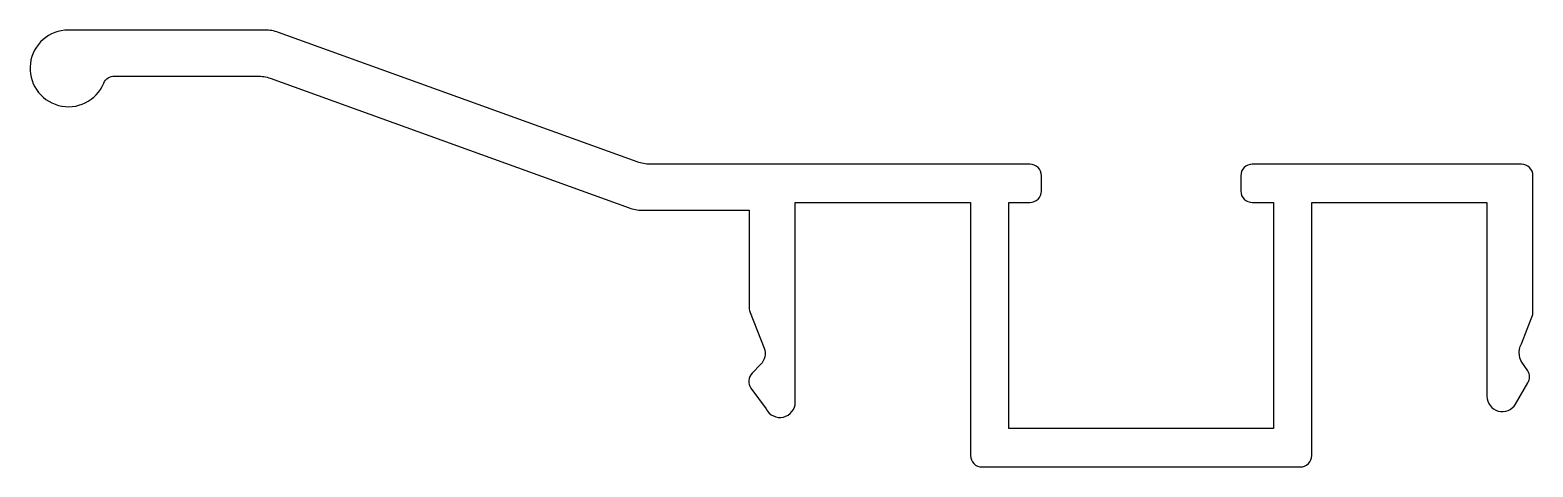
# Model space of a CAD drawing. Extents: x 155.1 to 194.3, y 234.5 to 245.9.
import ezdxf

# ---------------------------------------------------------------- set-up
doc = ezdxf.new("R2010")
doc.units = 0
doc.layers.add('ANA', color=220, linetype='CONTINUOUS')

msp = doc.modelspace()

# ---------------------------------------------------------------- linework, layer by layer
at = {"layer": 'ANA'}
msp.add_lwpolyline([(174.195, 237.611, -0.29771), (174.105, 237.183), (173.882, 236.96, 0.370392), (173.852, 236.57), (174.252, 236.026, 0.793311), (175.01, 236.203), (175.01, 241.412), (179.58, 241.412), (179.58, 234.812, 0.414214), (179.88, 234.512), (188.18, 234.512, 0.414214), (188.48, 234.812), (188.48, 241.412), (193.05, 241.412), (193.05, 236.356, 0.763927), (193.795, 236.153), (194.119, 236.704, 0.284205), (194.113, 237.019), (194.023, 237.157, -0.316842), (193.952, 237.728), (194.25, 238.493), (194.25, 242.112, 0.414214), (193.95, 242.412), (186.93, 242.412, 0.414214), (186.63, 242.112), (186.63, 241.712, 0.414214), (186.93, 241.412), (187.48, 241.412), (187.48, 235.512), (180.58, 235.512), (180.58, 241.412), (181.13, 241.412, 0.414214), (181.43, 241.712), (181.43, 242.112, 0.414214), (181.13, 242.412), (171.226, 242.412, -0.086887), (170.886, 242.471), (161.527, 245.852, 0.086887), (161.187, 245.912), (156.05, 245.912, 1.868517), (156.974, 244.527, -0.302776), (157.25, 244.712), (160.977, 244.712, -0.086887), (161.317, 244.652), (170.676, 241.271, 0.086887), (171.015, 241.212), (173.81, 241.212), (173.81, 238.653, 0.093274), (173.831, 238.544)], format="xyb", close=True, dxfattribs=at)

doc.saveas('drawing.dxf')
